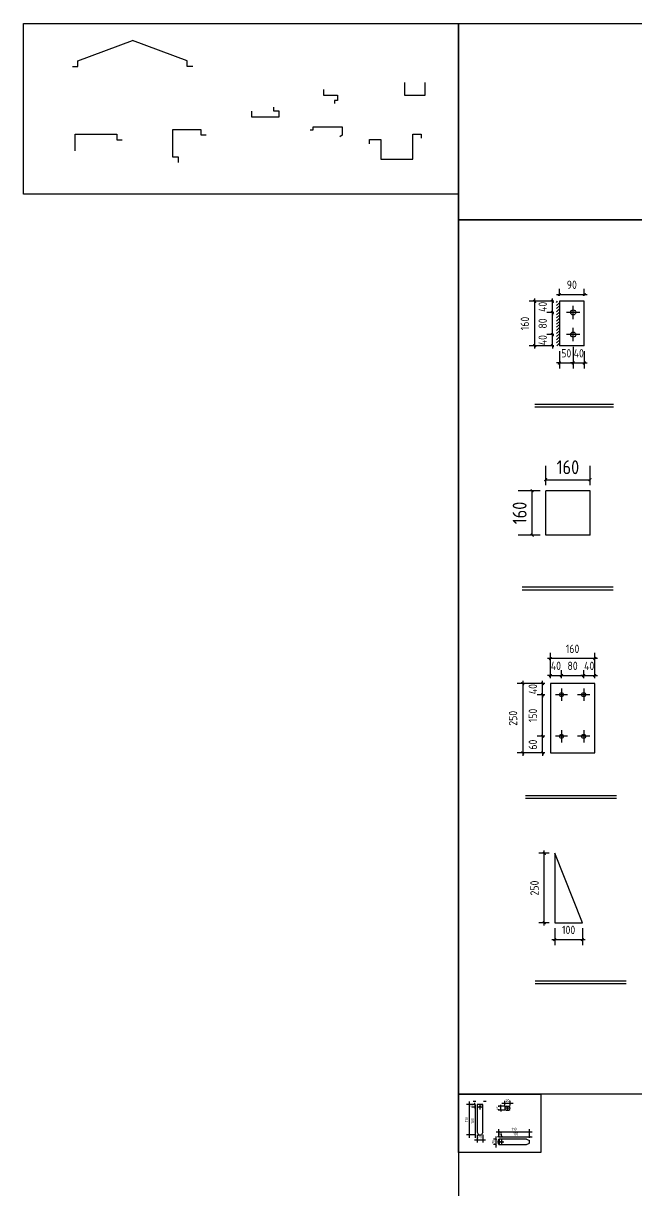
# Model space of a CAD drawing. Extents: x 564571 to 676920, y 109762 to 182243.
# Drawn here: x 564571 to 566781, y 171514 to 175721 of the extents above; entities that cross this region are included whole.
import ezdxf

# ---------------------------------------------------------------- set-up
doc = ezdxf.new("R2010")
doc.units = 0
doc.header["$LTSCALE"] = 1000
doc.header["$MEASUREMENT"] = 0
doc.styles.get("Standard").update_dxf_attribs({"font": 'gbenor.shx', "bigfont": 'gbcbig.shx'})
doc.dimstyles.get("Standard").update_dxf_attribs({"dimscale": 100, "dimtxt": 3.5, "dimasz": 1, "dimexe": 2.5, "dimexo": 3, "dimgap": 1.5, "dimtad": 1, "dimdec": 0, "dimzin": 0, "dimdsep": 46, "dimtxsty": 'Standard', "dimblk": 'ARCHTICK', "dimcen": 0.09, "dimadec": 0, "dimazin": 0, "dimtfac": 1, "dimtdec": 0, "dimtix": 1, "dimtmove": 2, "dimatfit": 3, "dimfxl": 1, "dimtolj": 1, "dimtzin": 0, "dimarcsym": 0})

# ---------------------------------------------------------------- blocks, each defined once
blk = doc.blocks.new('_ArchTick')
at = {"color": 0, "linetype": 'ByBlock', "const_width": 0.4}
blk.add_lwpolyline([(-0.5, -0.5), (0.5, 0.5)], dxfattribs=at)
blk = doc.blocks.new('*D12')
at = {"color": 3, "lineweight": -2}
for p, q in [((566477.2, 174599), (566477.2, 174609)), ((566482.2, 174599), (566457.2, 174599)), ((566482.2, 174559), (566457.2, 174559)), ((566477.2, 174559), (566477.2, 174599)), ((566477.2, 174559), (566477.2, 174549))]:
    blk.add_line(p, q, dxfattribs=at)
at = {"layer": 'Defpoints', "color": 0}
for p in [(566477.2, 174599), (566502.2, 174599), (566502.2, 174559)]:
    blk.add_point(p, dxfattribs=at)
at = {"color": 3, "lineweight": -2, "xscale": 10, "yscale": 10, "zscale": 10}
for p, rotation in [((566477.2, 174599), 270), ((566477.2, 174559), 90)]:
    blk.add_blockref('_ArchTick', p, dxfattribs=dict(at, rotation=rotation))
at = {"color": 0, "insert": (566442.2, 174579), "char_height": 30, "attachment_point": 5, "rotation": 90}
blk.add_mtext('\\A1;40', dxfattribs=at)
blk = doc.blocks.new('*D13')
at = {"color": 3, "lineweight": -2}
for p, q in [((566477.2, 174589), (566477.2, 174689)), ((566482.2, 174679), (566457.2, 174679)), ((566482.2, 174599), (566457.2, 174599))]:
    blk.add_line(p, q, dxfattribs=at)
at = {"layer": 'Defpoints', "color": 0}
for p in [(566477.2, 174679), (566502.2, 174679), (566502.2, 174599)]:
    blk.add_point(p, dxfattribs=at)
at = {"color": 3, "lineweight": -2, "xscale": 10, "yscale": 10, "zscale": 10}
for p, rotation in [((566477.2, 174679), 90), ((566477.2, 174599), 270)]:
    blk.add_blockref('_ArchTick', p, dxfattribs=dict(at, rotation=rotation))
at = {"color": 0, "insert": (566442.2, 174639), "char_height": 30, "attachment_point": 5, "rotation": 90}
blk.add_mtext('\\A1;80', dxfattribs=at)
blk = doc.blocks.new('*D14')
at = {"color": 3, "lineweight": -2}
for p, q in [((566477.2, 174719), (566477.2, 174729)), ((566482.2, 174719), (566457.2, 174719)), ((566477.2, 174679), (566477.2, 174719)), ((566482.2, 174679), (566457.2, 174679)), ((566477.2, 174679), (566477.2, 174669))]:
    blk.add_line(p, q, dxfattribs=at)
at = {"layer": 'Defpoints', "color": 0}
for p in [(566477.2, 174719), (566502.2, 174719), (566502.2, 174679)]:
    blk.add_point(p, dxfattribs=at)
at = {"color": 3, "lineweight": -2, "xscale": 10, "yscale": 10, "zscale": 10}
for p, rotation in [((566477.2, 174719), 270), ((566477.2, 174679), 90)]:
    blk.add_blockref('_ArchTick', p, dxfattribs=dict(at, rotation=rotation))
at = {"color": 0, "insert": (566442.2, 174699), "char_height": 30, "attachment_point": 5, "rotation": 90}
blk.add_mtext('\\A1;40', dxfattribs=at)
blk = doc.blocks.new('*D15')
at = {"color": 3, "lineweight": -2}
for p, q in [((566502.2, 174539), (566502.2, 174476.8)), ((566552.2, 174555), (566552.2, 174476.8)), ((566502.2, 174496.8), (566492.2, 174496.8)), ((566502.2, 174496.8), (566552.2, 174496.8)), ((566552.2, 174496.8), (566562.2, 174496.8))]:
    blk.add_line(p, q, dxfattribs=at)
at = {"layer": 'Defpoints', "color": 0}
for p in [(566502.2, 174559), (566552.2, 174575), (566552.2, 174496.8)]:
    blk.add_point(p, dxfattribs=at)
at = {"color": 3, "lineweight": -2, "xscale": 10, "yscale": 10, "zscale": 10}
blk.add_blockref('_ArchTick', (566502.2, 174496.8), dxfattribs=at)
at = {"color": 3, "lineweight": -2, "xscale": 10, "yscale": 10, "zscale": 10, "rotation": 180}
blk.add_blockref('_ArchTick', (566552.2, 174496.8), dxfattribs=at)
at = {"color": 0, "insert": (566527.2, 174531.8), "char_height": 30, "attachment_point": 5}
blk.add_mtext('\\A1;50', dxfattribs=at)
blk = doc.blocks.new('*D16')
at = {"color": 3, "lineweight": -2}
for p, q in [((566552.2, 174555), (566552.2, 174476.8)), ((566592.2, 174539), (566592.2, 174476.8)), ((566552.2, 174496.8), (566542.2, 174496.8)), ((566552.2, 174496.8), (566592.2, 174496.8)), ((566592.2, 174496.8), (566602.2, 174496.8))]:
    blk.add_line(p, q, dxfattribs=at)
at = {"layer": 'Defpoints', "color": 0}
for p in [(566552.2, 174575), (566592.2, 174559), (566592.2, 174496.8)]:
    blk.add_point(p, dxfattribs=at)
at = {"color": 3, "lineweight": -2, "xscale": 10, "yscale": 10, "zscale": 10}
blk.add_blockref('_ArchTick', (566552.2, 174496.8), dxfattribs=at)
at = {"color": 3, "lineweight": -2, "xscale": 10, "yscale": 10, "zscale": 10, "rotation": 180}
blk.add_blockref('_ArchTick', (566592.2, 174496.8), dxfattribs=at)
at = {"color": 0, "insert": (566572.2, 174531.8), "char_height": 30, "attachment_point": 5}
blk.add_mtext('\\A1;40', dxfattribs=at)
blk = doc.blocks.new('*D17')
at = {"color": 3, "lineweight": -2}
for p, q in [((566413.1, 174729), (566413.1, 174549)), ((566482.2, 174719), (566393.1, 174719)), ((566482.2, 174559), (566393.1, 174559))]:
    blk.add_line(p, q, dxfattribs=at)
at = {"layer": 'Defpoints', "color": 0}
for p in [(566502.2, 174719), (566413.1, 174559), (566502.2, 174559)]:
    blk.add_point(p, dxfattribs=at)
at = {"color": 3, "lineweight": -2, "xscale": 10, "yscale": 10, "zscale": 10}
for p, rotation in [((566413.1, 174719), 90), ((566413.1, 174559), 270)]:
    blk.add_blockref('_ArchTick', p, dxfattribs=dict(at, rotation=rotation))
at = {"color": 0, "insert": (566378.1, 174639), "char_height": 30, "attachment_point": 5, "rotation": 90}
blk.add_mtext('\\A1;160', dxfattribs=at)
blk = doc.blocks.new('*D18')
at = {"color": 3, "lineweight": -2}
for p, q in [((566492.2, 174743.5), (566602.2, 174743.5)), ((566502.2, 174739), (566502.2, 174763.5)), ((566592.2, 174739), (566592.2, 174763.5))]:
    blk.add_line(p, q, dxfattribs=at)
at = {"layer": 'Defpoints', "color": 0}
for p in [(566592.2, 174743.5), (566502.2, 174719), (566592.2, 174719)]:
    blk.add_point(p, dxfattribs=at)
at = {"color": 3, "lineweight": -2, "xscale": 10, "yscale": 10, "zscale": 10, "rotation": 180}
blk.add_blockref('_ArchTick', (566502.2, 174743.5), dxfattribs=at)
at = {"color": 3, "lineweight": -2, "xscale": 10, "yscale": 10, "zscale": 10}
blk.add_blockref('_ArchTick', (566592.2, 174743.5), dxfattribs=at)
at = {"color": 0, "insert": (566547.2, 174778.5), "char_height": 30, "attachment_point": 5}
blk.add_mtext('\\A1;90', dxfattribs=at)
blk = doc.blocks.new('*D26')
at = {"color": 3, "lineweight": -2}
for p, q in [((566433.1, 174036.4), (566354.2, 174036.4)), ((566404.2, 173876.4), (566404.2, 174036.4)), ((566433.1, 173876.4), (566354.2, 173876.4))]:
    blk.add_line(p, q, dxfattribs=at)
at = {"layer": 'Defpoints', "color": 0}
for p in [(566404.2, 174036.4), (566453.1, 174036.4), (566453.1, 173876.4)]:
    blk.add_point(p, dxfattribs=at)
at = {"color": 3, "lineweight": -2, "xscale": 10, "yscale": 10, "zscale": 10}
for p, rotation in [((566404.2, 174036.4), 90), ((566404.2, 173876.4), 270)]:
    blk.add_blockref('_ArchTick', p, dxfattribs=dict(at, rotation=rotation))
at = {"color": 0, "insert": (566359.2, 173956.4), "char_height": 50, "attachment_point": 5, "rotation": 90}
blk.add_mtext('\\A1;160', dxfattribs=at)
blk = doc.blocks.new('*D27')
at = {"color": 3, "lineweight": -2}
for p, q in [((566453.1, 174056.4), (566453.1, 174126.1)), ((566613.1, 174056.4), (566613.1, 174126.1)), ((566453.1, 174076.1), (566613.1, 174076.1))]:
    blk.add_line(p, q, dxfattribs=at)
at = {"layer": 'Defpoints', "color": 0}
for p in [(566613.1, 174076.1), (566453.1, 174036.4), (566613.1, 174036.4)]:
    blk.add_point(p, dxfattribs=at)
at = {"color": 3, "lineweight": -2, "xscale": 10, "yscale": 10, "zscale": 10, "rotation": 180}
blk.add_blockref('_ArchTick', (566453.1, 174076.1), dxfattribs=at)
at = {"color": 3, "lineweight": -2, "xscale": 10, "yscale": 10, "zscale": 10}
blk.add_blockref('_ArchTick', (566613.1, 174076.1), dxfattribs=at)
at = {"color": 0, "insert": (566533.1, 174121.1), "char_height": 50, "attachment_point": 5}
blk.add_mtext('\\A1;160', dxfattribs=at)
blk = doc.blocks.new('*D30')
at = {"color": 3, "lineweight": -2}
for p, q in [((566449.9, 173151.6), (566421.8, 173151.6)), ((566441.8, 173151.6), (566441.8, 173161.6)), ((566441.8, 173091.6), (566441.8, 173151.6)), ((566449.9, 173091.6), (566421.8, 173091.6)), ((566441.8, 173091.6), (566441.8, 173081.6))]:
    blk.add_line(p, q, dxfattribs=at)
at = {"layer": 'Defpoints', "color": 0}
for p in [(566441.8, 173151.6), (566469.9, 173151.6), (566469.9, 173091.6)]:
    blk.add_point(p, dxfattribs=at)
at = {"color": 3, "lineweight": -2, "xscale": 10, "yscale": 10, "zscale": 10}
for p, rotation in [((566441.8, 173151.6), 270), ((566441.8, 173091.6), 90)]:
    blk.add_blockref('_ArchTick', p, dxfattribs=dict(at, rotation=rotation))
at = {"color": 0, "insert": (566406.8, 173121.6), "char_height": 30, "attachment_point": 5, "rotation": 90}
blk.add_mtext('\\A1;60', dxfattribs=at)
blk = doc.blocks.new('*D31')
at = {"color": 3, "lineweight": -2}
for p, q in [((566449.9, 173301.6), (566421.8, 173301.6)), ((566441.8, 173141.6), (566441.8, 173311.6)), ((566449.9, 173151.6), (566421.8, 173151.6))]:
    blk.add_line(p, q, dxfattribs=at)
at = {"layer": 'Defpoints', "color": 0}
for p in [(566441.8, 173301.6), (566469.9, 173301.6), (566469.9, 173151.6)]:
    blk.add_point(p, dxfattribs=at)
at = {"color": 3, "lineweight": -2, "xscale": 10, "yscale": 10, "zscale": 10}
for p, rotation in [((566441.8, 173301.6), 90), ((566441.8, 173151.6), 270)]:
    blk.add_blockref('_ArchTick', p, dxfattribs=dict(at, rotation=rotation))
at = {"color": 0, "insert": (566406.8, 173226.6), "char_height": 30, "attachment_point": 5, "rotation": 90}
blk.add_mtext('\\A1;150', dxfattribs=at)
blk = doc.blocks.new('*D35')
at = {"color": 3, "lineweight": -2}
for p, q in [((566449.9, 173341.6), (566421.8, 173341.6)), ((566441.8, 173341.6), (566441.8, 173351.6)), ((566441.8, 173301.6), (566441.8, 173341.6)), ((566449.9, 173301.6), (566421.8, 173301.6)), ((566441.8, 173301.6), (566441.8, 173291.6))]:
    blk.add_line(p, q, dxfattribs=at)
at = {"layer": 'Defpoints', "color": 0}
for p in [(566441.8, 173341.6), (566469.9, 173341.6), (566469.9, 173301.6)]:
    blk.add_point(p, dxfattribs=at)
at = {"color": 3, "lineweight": -2, "xscale": 10, "yscale": 10, "zscale": 10}
for p, rotation in [((566441.8, 173341.6), 270), ((566441.8, 173301.6), 90)]:
    blk.add_blockref('_ArchTick', p, dxfattribs=dict(at, rotation=rotation))
at = {"color": 0, "insert": (566406.8, 173321.6), "char_height": 30, "attachment_point": 5, "rotation": 90}
blk.add_mtext('\\A1;40', dxfattribs=at)
blk = doc.blocks.new('*D34')
at = {"color": 3, "lineweight": -2}
for p, q in [((566449.9, 173341.6), (566350.4, 173341.6)), ((566370.4, 173351.6), (566370.4, 173081.6)), ((566449.9, 173091.6), (566350.4, 173091.6))]:
    blk.add_line(p, q, dxfattribs=at)
at = {"layer": 'Defpoints', "color": 0}
for p in [(566469.9, 173341.6), (566370.4, 173091.6), (566469.9, 173091.6)]:
    blk.add_point(p, dxfattribs=at)
at = {"color": 3, "lineweight": -2, "xscale": 10, "yscale": 10, "zscale": 10}
for p, rotation in [((566370.4, 173341.6), 90), ((566370.4, 173091.6), 270)]:
    blk.add_blockref('_ArchTick', p, dxfattribs=dict(at, rotation=rotation))
at = {"color": 0, "insert": (566335.4, 173216.6), "char_height": 30, "attachment_point": 5, "rotation": 90}
blk.add_mtext('\\A1;250', dxfattribs=at)
blk = doc.blocks.new('*D28')
at = {"color": 3, "lineweight": -2}
for p, q in [((566469.9, 173361.6), (566469.9, 173390.4)), ((566509.9, 173361.6), (566509.9, 173390.4)), ((566469.9, 173370.4), (566459.9, 173370.4)), ((566469.9, 173370.4), (566509.9, 173370.4)), ((566509.9, 173370.4), (566519.9, 173370.4))]:
    blk.add_line(p, q, dxfattribs=at)
at = {"layer": 'Defpoints', "color": 0}
for p in [(566469.9, 173341.6), (566509.9, 173370.4), (566509.9, 173341.6)]:
    blk.add_point(p, dxfattribs=at)
at = {"color": 3, "lineweight": -2, "xscale": 10, "yscale": 10, "zscale": 10}
blk.add_blockref('_ArchTick', (566469.9, 173370.4), dxfattribs=at)
at = {"color": 3, "lineweight": -2, "xscale": 10, "yscale": 10, "zscale": 10, "rotation": 180}
blk.add_blockref('_ArchTick', (566509.9, 173370.4), dxfattribs=at)
at = {"color": 0, "insert": (566489.9, 173405.4), "char_height": 30, "attachment_point": 5}
blk.add_mtext('\\A1;40', dxfattribs=at)
blk = doc.blocks.new('*D29')
at = {"color": 3, "lineweight": -2}
for p, q in [((566509.9, 173361.6), (566509.9, 173390.4)), ((566589.9, 173361.6), (566589.9, 173390.4)), ((566499.9, 173370.4), (566599.9, 173370.4))]:
    blk.add_line(p, q, dxfattribs=at)
at = {"layer": 'Defpoints', "color": 0}
for p in [(566509.9, 173341.6), (566589.9, 173370.4), (566589.9, 173341.6)]:
    blk.add_point(p, dxfattribs=at)
at = {"color": 3, "lineweight": -2, "xscale": 10, "yscale": 10, "zscale": 10, "rotation": 180}
blk.add_blockref('_ArchTick', (566509.9, 173370.4), dxfattribs=at)
at = {"color": 3, "lineweight": -2, "xscale": 10, "yscale": 10, "zscale": 10}
blk.add_blockref('_ArchTick', (566589.9, 173370.4), dxfattribs=at)
at = {"color": 0, "insert": (566549.9, 173405.4), "char_height": 30, "attachment_point": 5}
blk.add_mtext('\\A1;80', dxfattribs=at)
blk = doc.blocks.new('*D32')
at = {"color": 3, "lineweight": -2}
for p, q in [((566589.9, 173361.6), (566589.9, 173390.4)), ((566629.9, 173361.6), (566629.9, 173390.4)), ((566589.9, 173370.4), (566579.9, 173370.4)), ((566589.9, 173370.4), (566629.9, 173370.4)), ((566629.9, 173370.4), (566639.9, 173370.4))]:
    blk.add_line(p, q, dxfattribs=at)
at = {"layer": 'Defpoints', "color": 0}
for p in [(566589.9, 173341.6), (566629.9, 173370.4), (566629.9, 173341.6)]:
    blk.add_point(p, dxfattribs=at)
at = {"color": 3, "lineweight": -2, "xscale": 10, "yscale": 10, "zscale": 10}
blk.add_blockref('_ArchTick', (566589.9, 173370.4), dxfattribs=at)
at = {"color": 3, "lineweight": -2, "xscale": 10, "yscale": 10, "zscale": 10, "rotation": 180}
blk.add_blockref('_ArchTick', (566629.9, 173370.4), dxfattribs=at)
at = {"color": 0, "insert": (566609.9, 173405.4), "char_height": 30, "attachment_point": 5}
blk.add_mtext('\\A1;40', dxfattribs=at)
blk = doc.blocks.new('*D33')
at = {"color": 3, "lineweight": -2}
for p, q in [((566639.9, 173431.8), (566459.9, 173431.8)), ((566469.9, 173361.6), (566469.9, 173451.8)), ((566629.9, 173361.6), (566629.9, 173451.8))]:
    blk.add_line(p, q, dxfattribs=at)
at = {"layer": 'Defpoints', "color": 0}
for p in [(566469.9, 173431.8), (566469.9, 173341.6), (566629.9, 173341.6)]:
    blk.add_point(p, dxfattribs=at)
at = {"color": 3, "lineweight": -2, "xscale": 10, "yscale": 10, "zscale": 10, "rotation": 180}
blk.add_blockref('_ArchTick', (566469.9, 173431.8), dxfattribs=at)
at = {"color": 3, "lineweight": -2, "xscale": 10, "yscale": 10, "zscale": 10}
blk.add_blockref('_ArchTick', (566629.9, 173431.8), dxfattribs=at)
at = {"color": 0, "insert": (566549.9, 173466.8), "char_height": 30, "attachment_point": 5}
blk.add_mtext('\\A1;160', dxfattribs=at)
blk = doc.blocks.new('*D36')
at = {"color": 3, "lineweight": -2}
for p, q in [((566465.6, 172729.9), (566427.8, 172729.9)), ((566447.8, 172469.9), (566447.8, 172739.9)), ((566465.6, 172479.9), (566427.8, 172479.9))]:
    blk.add_line(p, q, dxfattribs=at)
at = {"layer": 'Defpoints', "color": 0}
for p in [(566447.8, 172729.9), (566485.6, 172729.9), (566485.6, 172479.9)]:
    blk.add_point(p, dxfattribs=at)
at = {"color": 3, "lineweight": -2, "xscale": 10, "yscale": 10, "zscale": 10}
for p, rotation in [((566447.8, 172729.9), 90), ((566447.8, 172479.9), 270)]:
    blk.add_blockref('_ArchTick', p, dxfattribs=dict(at, rotation=rotation))
at = {"color": 0, "insert": (566412.8, 172604.9), "char_height": 30, "attachment_point": 5, "rotation": 90}
blk.add_mtext('\\A1;250', dxfattribs=at)
blk = doc.blocks.new('*D37')
at = {"color": 3, "lineweight": -2}
for p, q in [((566485.6, 172459.9), (566485.6, 172399)), ((566585.6, 172459.9), (566585.6, 172399)), ((566475.6, 172419), (566595.6, 172419))]:
    blk.add_line(p, q, dxfattribs=at)
at = {"layer": 'Defpoints', "color": 0}
for p in [(566485.6, 172479.9), (566585.6, 172479.9), (566585.6, 172419)]:
    blk.add_point(p, dxfattribs=at)
at = {"color": 3, "lineweight": -2, "xscale": 10, "yscale": 10, "zscale": 10, "rotation": 180}
blk.add_blockref('_ArchTick', (566485.6, 172419), dxfattribs=at)
at = {"color": 3, "lineweight": -2, "xscale": 10, "yscale": 10, "zscale": 10}
blk.add_blockref('_ArchTick', (566585.6, 172419), dxfattribs=at)
at = {"color": 0, "insert": (566535.6, 172454), "char_height": 30, "attachment_point": 5}
blk.add_mtext('\\A1;100', dxfattribs=at)
blk = doc.blocks.new('*D277')
at = {"color": 3, "lineweight": -2}
for p, q in [((566196.3, 171825.3), (566187.5, 171825.3)), ((566197.5, 171825.3), (566197.5, 171830.3)), ((566197.5, 171825.3), (566197.5, 171815.3)), ((566198.3, 171815.3), (566187.5, 171815.3)), ((566197.5, 171815.3), (566197.5, 171810.3))]:
    blk.add_line(p, q, dxfattribs=at)
at = {"layer": 'Defpoints', "color": 0}
for p in [(566206.3, 171825.3), (566197.5, 171815.3), (566208.3, 171815.3)]:
    blk.add_point(p, dxfattribs=at)
at = {"color": 3, "lineweight": -2, "xscale": 5, "yscale": 5, "zscale": 5}
for p, rotation in [((566197.5, 171825.3), 270), ((566197.5, 171815.3), 90)]:
    blk.add_blockref('_ArchTick', p, dxfattribs=dict(at, rotation=rotation))
at = {"color": 0, "insert": (566187.5, 171820.3), "char_height": 10, "attachment_point": 5, "rotation": 90}
blk.add_mtext('\\A1;10', dxfattribs=at)
blk = doc.blocks.new('*D278')
at = {"color": 3, "lineweight": -2}
for p, q in [((566199.5, 171825.3), (566199.5, 171705.3)), ((566198.3, 171815.3), (566189.5, 171815.3)), ((566201.3, 171715.3), (566189.5, 171715.3))]:
    blk.add_line(p, q, dxfattribs=at)
at = {"layer": 'Defpoints', "color": 0}
for p in [(566208.3, 171815.3), (566199.5, 171715.3), (566211.3, 171715.3)]:
    blk.add_point(p, dxfattribs=at)
at = {"color": 3, "lineweight": -2, "xscale": 5, "yscale": 5, "zscale": 5}
for p, rotation in [((566199.5, 171815.3), 90), ((566199.5, 171715.3), 270)]:
    blk.add_blockref('_ArchTick', p, dxfattribs=dict(at, rotation=rotation))
at = {"color": 0, "insert": (566189.5, 171765.3), "char_height": 10, "attachment_point": 5, "rotation": 90}
blk.add_mtext('\\A1;100', dxfattribs=at)
blk = doc.blocks.new('*D273')
at = {"color": 3, "lineweight": -2}
for p, q in [((566196.3, 171825.3), (566167.8, 171825.3)), ((566177.8, 171835.3), (566177.8, 171705.3)), ((566201.3, 171715.3), (566167.8, 171715.3))]:
    blk.add_line(p, q, dxfattribs=at)
at = {"layer": 'Defpoints', "color": 0}
for p in [(566206.3, 171825.3), (566177.8, 171715.3), (566211.3, 171715.3)]:
    blk.add_point(p, dxfattribs=at)
at = {"color": 3, "lineweight": -2, "xscale": 5, "yscale": 5, "zscale": 5}
for p, rotation in [((566177.8, 171825.3), 90), ((566177.8, 171715.3), 270)]:
    blk.add_blockref('_ArchTick', p, dxfattribs=dict(at, rotation=rotation))
at = {"color": 0, "insert": (566167.8, 171770.3), "char_height": 10, "attachment_point": 5, "rotation": 90}
blk.add_mtext('\\A1;110', dxfattribs=at)
blk = doc.blocks.new('*D279')
at = {"color": 3, "lineweight": -2}
for p, q in [((566206.3, 171715.3), (566206.3, 171687.4)), ((566226.3, 171715.3), (566226.3, 171687.4)), ((566196.3, 171697.4), (566236.3, 171697.4))]:
    blk.add_line(p, q, dxfattribs=at)
at = {"layer": 'Defpoints', "color": 0}
for p in [(566206.3, 171725.3), (566226.3, 171725.3), (566226.3, 171697.4)]:
    blk.add_point(p, dxfattribs=at)
at = {"color": 3, "lineweight": -2, "xscale": 5, "yscale": 5, "zscale": 5, "rotation": 180}
blk.add_blockref('_ArchTick', (566206.3, 171697.4), dxfattribs=at)
at = {"color": 3, "lineweight": -2, "xscale": 5, "yscale": 5, "zscale": 5}
blk.add_blockref('_ArchTick', (566226.3, 171697.4), dxfattribs=at)
at = {"color": 0, "insert": (566216.3, 171707.4), "char_height": 10, "attachment_point": 5}
blk.add_mtext('\\A1;20', dxfattribs=at)
blk = doc.blocks.new('*D280')
at = {"color": 3, "lineweight": -2}
for p, q in [((566335.3, 171828.6), (566295.3, 171828.6)), ((566305.3, 171821.7), (566305.3, 171838.6)), ((566325.3, 171821.7), (566325.3, 171838.6))]:
    blk.add_line(p, q, dxfattribs=at)
at = {"layer": 'Defpoints', "color": 0}
for p in [(566305.3, 171828.6), (566305.3, 171811.7), (566325.3, 171811.7)]:
    blk.add_point(p, dxfattribs=at)
at = {"color": 3, "lineweight": -2, "xscale": 5, "yscale": 5, "zscale": 5, "rotation": 180}
blk.add_blockref('_ArchTick', (566305.3, 171828.6), dxfattribs=at)
at = {"color": 3, "lineweight": -2, "xscale": 5, "yscale": 5, "zscale": 5}
blk.add_blockref('_ArchTick', (566325.3, 171828.6), dxfattribs=at)
at = {"color": 0, "insert": (566315.3, 171838.6), "char_height": 10, "attachment_point": 5}
blk.add_mtext('\\A1;20', dxfattribs=at)
blk = doc.blocks.new('*D281')
at = {"color": 3, "lineweight": -2}
for p, q in [((566291.4, 171819.2), (566291.4, 171824.2)), ((566305.3, 171819.2), (566281.4, 171819.2)), ((566305.3, 171804.2), (566281.4, 171804.2)), ((566291.4, 171804.2), (566291.4, 171819.2)), ((566291.4, 171804.2), (566291.4, 171799.2))]:
    blk.add_line(p, q, dxfattribs=at)
at = {"layer": 'Defpoints', "color": 0}
for p in [(566291.4, 171819.2), (566315.3, 171819.2), (566315.3, 171804.2)]:
    blk.add_point(p, dxfattribs=at)
at = {"color": 3, "lineweight": -2, "xscale": 5, "yscale": 5, "zscale": 5}
for p, rotation in [((566291.4, 171819.2), 270), ((566291.4, 171804.2), 90)]:
    blk.add_blockref('_ArchTick', p, dxfattribs=dict(at, rotation=rotation))
at = {"color": 0, "insert": (566281.4, 171811.7), "char_height": 10, "attachment_point": 5, "rotation": 90}
blk.add_mtext('\\A1;15', dxfattribs=at)
blk = doc.blocks.new('*D274')
at = {"color": 3, "lineweight": -2}
for p, q in [((566274.4, 171700.1), (566264.8, 171700.1)), ((566274.8, 171670.1), (566274.8, 171710.1)), ((566274.4, 171680.1), (566264.8, 171680.1))]:
    blk.add_line(p, q, dxfattribs=at)
at = {"layer": 'Defpoints', "color": 0}
for p in [(566274.8, 171700.1), (566284.4, 171700.1), (566284.4, 171680.1)]:
    blk.add_point(p, dxfattribs=at)
at = {"color": 3, "lineweight": -2, "xscale": 5, "yscale": 5, "zscale": 5}
for p, rotation in [((566274.8, 171700.1), 90), ((566274.8, 171680.1), 270)]:
    blk.add_blockref('_ArchTick', p, dxfattribs=dict(at, rotation=rotation))
at = {"color": 0, "insert": (566264.8, 171690.1), "char_height": 10, "attachment_point": 5, "rotation": 90}
blk.add_mtext('\\A1;20', dxfattribs=at)
blk = doc.blocks.new('*D275')
at = {"color": 3, "lineweight": -2}
for p, q in [((566284.3, 171708.8), (566279.3, 171708.8)), ((566284.3, 171710.1), (566284.3, 171718.8)), ((566284.3, 171708.8), (566294.4, 171708.8)), ((566294.4, 171708.1), (566294.4, 171718.8)), ((566294.4, 171708.8), (566299.4, 171708.8))]:
    blk.add_line(p, q, dxfattribs=at)
at = {"layer": 'Defpoints', "color": 0}
for p in [(566284.3, 171700.1), (566294.4, 171708.8), (566294.4, 171698.1)]:
    blk.add_point(p, dxfattribs=at)
at = {"color": 3, "lineweight": -2, "xscale": 5, "yscale": 5, "zscale": 5}
blk.add_blockref('_ArchTick', (566284.3, 171708.8), dxfattribs=at)
at = {"color": 3, "lineweight": -2, "xscale": 5, "yscale": 5, "zscale": 5, "rotation": 180}
blk.add_blockref('_ArchTick', (566294.4, 171708.8), dxfattribs=at)
at = {"color": 0, "insert": (566289.4, 171718.8), "char_height": 10, "attachment_point": 5}
blk.add_mtext('\\A1;10', dxfattribs=at)
blk = doc.blocks.new('*D276')
at = {"color": 3, "lineweight": -2}
for p, q in [((566284.4, 171708.6), (566404.4, 171708.6)), ((566294.4, 171708.1), (566294.4, 171718.6)), ((566394.4, 171705.1), (566394.4, 171718.6))]:
    blk.add_line(p, q, dxfattribs=at)
at = {"layer": 'Defpoints', "color": 0}
for p in [(566294.4, 171698.1), (566394.4, 171708.6), (566394.4, 171695.1)]:
    blk.add_point(p, dxfattribs=at)
at = {"color": 3, "lineweight": -2, "xscale": 5, "yscale": 5, "zscale": 5, "rotation": 180}
blk.add_blockref('_ArchTick', (566294.4, 171708.6), dxfattribs=at)
at = {"color": 3, "lineweight": -2, "xscale": 5, "yscale": 5, "zscale": 5}
blk.add_blockref('_ArchTick', (566394.4, 171708.6), dxfattribs=at)
at = {"color": 0, "insert": (566344.4, 171718.6), "char_height": 10, "attachment_point": 5}
blk.add_mtext('\\A1;100', dxfattribs=at)
blk = doc.blocks.new('*D272')
at = {"color": 3, "lineweight": -2}
for p, q in [((566274.4, 171726), (566404.4, 171726)), ((566284.4, 171710.1), (566284.4, 171736)), ((566394.4, 171705.1), (566394.4, 171736))]:
    blk.add_line(p, q, dxfattribs=at)
at = {"layer": 'Defpoints', "color": 0}
for p in [(566284.4, 171700.1), (566394.4, 171726), (566394.4, 171695.1)]:
    blk.add_point(p, dxfattribs=at)
at = {"color": 3, "lineweight": -2, "xscale": 5, "yscale": 5, "zscale": 5, "rotation": 180}
blk.add_blockref('_ArchTick', (566284.4, 171726), dxfattribs=at)
at = {"color": 3, "lineweight": -2, "xscale": 5, "yscale": 5, "zscale": 5}
blk.add_blockref('_ArchTick', (566394.4, 171726), dxfattribs=at)
at = {"color": 0, "insert": (566339.4, 171736), "char_height": 10, "attachment_point": 5}
blk.add_mtext('\\A1;110', dxfattribs=at)

msp = doc.modelspace()

# ---------------------------------------------------------------- hatches: boundary and pattern name
h = msp.add_hatch()
h.set_pattern_fill('ANSI31', color=256, scale=5, style=0)
h.set_pattern_definition([(45, (-948.852, 1821.7036), (-5.61266008, 5.61266008), [])])
h.paths.add_polyline_path([(566502.2, 174719), (566492.2, 174719), (566492.2, 174559), (566502.2, 174559)])

# ---------------------------------------------------------------- linework, layer by layer
for p, q in [((566139.1, 175720.6), (566139.1, 160162.3)), ((564768.1, 175585.7), (564964.9, 175659.2)), ((565161.6, 175585.7), (564964.9, 175659.2)), ((564768.1, 175565.7), (564768.1, 175585.7)), ((565161.6, 175565.7), (565161.6, 175585.7)), ((564748.1, 175565.7), (564768.1, 175565.7)), ((565181.6, 175565.7), (565161.6, 175565.7)), ((565944.2, 175507.2), (565944.2, 175462.2)), ((566019.2, 175462.2), (566019.2, 175507.2)), ((565652.8, 175482), (565652.8, 175462)), ((565652.8, 175462), (565702.8, 175462)), ((565702.8, 175442), (565692.8, 175442)), ((565692.8, 175442), (565692.8, 175432)), ((565702.8, 175462), (565702.8, 175442)), ((565944.2, 175462.2), (566019.2, 175462.2)), ((565393.4, 175403.6), (565393.4, 175383.6)), ((565473.4, 175403.6), (565473.4, 175418.6)), ((565493.4, 175403.6), (565473.4, 175403.6)), ((565493.4, 175383.6), (565493.4, 175403.6)), ((565393.4, 175383.6), (565493.4, 175383.6)), ((564757.9, 175261.2), (564757.9, 175321.2)), ((564757.9, 175321.2), (564907.9, 175321.2)), ((564907.9, 175321.2), (564907.9, 175301.2)), ((565110.4, 175238.6), (565110.4, 175338.6)), ((565110.4, 175338.6), (565210.4, 175338.6)), ((565210.4, 175338.6), (565210.4, 175318.6)), ((565210.4, 175318.6), (565230.4, 175318.6)), ((565605, 175337.4), (565615, 175337.4)), ((565615, 175337.4), (565615, 175347.4)), ((565615, 175347.4), (565720, 175347.4)), ((565720, 175317.4), (565711.9, 175311.5)), ((565720, 175347.4), (565720, 175317.4)), ((565973.9, 175231.7), (565973.9, 175321.7)), ((565973.9, 175321.7), (566003.9, 175321.7)), ((566003.9, 175321.7), (566003.9, 175306.7)), ((564907.9, 175301.2), (564927.9, 175301.2)), ((565818.9, 175286.7), (565818.9, 175301.7)), ((565818.9, 175301.7), (565858.9, 175301.7)), ((565858.9, 175301.7), (565858.9, 175231.7)), ((565130.4, 175238.6), (565110.4, 175238.6)), ((565130.4, 175218.6), (565130.4, 175238.6)), ((565858.9, 175231.7), (565973.9, 175231.7)), ((566502.2, 174719), (566502.2, 174559)), ((566592.2, 174719), (566502.2, 174719)), ((566552.2, 174655), (566552.2, 174703)), ((566592.2, 174559), (566592.2, 174719)), ((566576.2, 174679), (566528.2, 174679)), ((566552.2, 174575), (566552.2, 174623)), ((566592.2, 174559), (566502.2, 174559)), ((566576.2, 174599), (566528.2, 174599)), ((566414.5, 174348.9), (566696.8, 174348.9)), ((566414.5, 174338.9), (566696.8, 174338.9)), ((566453.1, 173876.4), (566453.1, 174036.4)), ((566613.1, 174036.4), (566453.1, 174036.4)), ((566613.1, 173876.4), (566613.1, 174036.4)), ((566613.1, 173876.4), (566453.1, 173876.4)), ((566367.8, 173689.7), (566695.6, 173689.7)), ((566367.8, 173679.7), (566695.6, 173679.7)), ((566469.9, 173341.6), (566469.9, 173091.6)), ((566629.9, 173341.6), (566469.9, 173341.6)), ((566629.9, 173091.6), (566629.9, 173341.6)), ((566531.9, 173301.6), (566487.9, 173301.6)), ((566509.9, 173323.6), (566509.9, 173279.6)), ((566611.9, 173301.6), (566567.9, 173301.6)), ((566589.9, 173323.6), (566589.9, 173279.6)), ((566509.9, 173173.6), (566509.9, 173129.6)), ((566589.9, 173173.6), (566589.9, 173129.6)), ((566531.9, 173151.6), (566487.9, 173151.6)), ((566611.9, 173151.6), (566567.9, 173151.6)), ((566469.9, 173091.6), (566629.9, 173091.6)), ((566380, 172938.8), (566707.7, 172938.8)), ((566380, 172928.8), (566707.7, 172928.8)), ((566485.6, 172729.9), (566485.6, 172479.9)), ((566585.6, 172479.9), (566485.6, 172729.9)), ((566485.6, 172479.9), (566585.6, 172479.9)), ((566415.1, 172270.6), (566742.8, 172270.6)), ((566415.1, 172260.6), (566742.8, 172260.6)), ((566192.2, 171836.5), (566201.4, 171836.5)), ((566226.3, 171825.3), (566206.3, 171825.3)), ((566206.3, 171825.3), (566206.3, 171725.3)), ((566216.3, 171825.3), (566226.3, 171825.3)), ((566226.3, 171725.3), (566226.3, 171825.3)), ((566229.5, 171836.5), (566238.8, 171836.5)), ((566224.3, 171815.3), (566208.3, 171815.3)), ((566216.3, 171823.3), (566216.3, 171807.3)), ((566325.3, 171811.7), (566305.3, 171811.7)), ((566310.3, 171819.2), (566320.3, 171819.2)), ((566310.3, 171804.2), (566320.3, 171804.2)), ((566315.3, 171804.2), (566315.3, 171819.2)), ((566315.3, 171811.7), (566315.3, 171804.2)), ((566206.3, 171725.3), (566211.3, 171715.3)), ((566211.3, 171715.3), (566221.3, 171715.3)), ((566226.3, 171725.3), (566221.3, 171715.3)), ((566284.4, 171690.1), (566284.4, 171700.1)), ((566284.4, 171700.1), (566284.4, 171680.1)), ((566384.4, 171700.1), (566284.4, 171700.1)), ((566294.4, 171698.1), (566294.4, 171682.1)), ((566384.4, 171700.1), (566394.4, 171695.1)), ((566284.4, 171680.1), (566384.4, 171680.1)), ((566286.4, 171690.1), (566302.4, 171690.1)), ((566384.4, 171680.1), (566394.4, 171685.1)), ((566394.4, 171685.1), (566394.4, 171695.1))]:
    msp.add_line(p, q)
for points in [[(564571.4, 175720.6), (566139.1, 175720.6), (566139.1, 175104.7), (564571.4, 175104.7)], [(570594.1, 175012.3), (566139.1, 175012.3), (566139.1, 175720.6), (570594.1, 175720.6)], [(566139.1, 175012.3), (570594.1, 175012.3), (570594.1, 171862.3), (566139.1, 171862.3)], [(566139.1, 171862.3), (566436.1, 171862.3), (566436.1, 171652.3), (566139.1, 171652.3)]]:
    msp.add_lwpolyline(points, close=True)
for centre, radius in [((566552.2, 174679), 9), ((566552.2, 174599), 9), ((566509.9, 173301.6), 7), ((566589.9, 173301.6), 7), ((566509.9, 173151.6), 7), ((566589.9, 173151.6), 7), ((566216.3, 171815.3), 3), ((566294.4, 171690.1), 3)]:
    msp.add_circle(centre, radius)
for centre, start_param, end_param in [((566310.3, 171811.7), 6.283185, 9.424778), ((566320.3, 171811.7), 3.141593, 6.283185)]:
    msp.add_ellipse(centre, major_axis=(0, 7.5), ratio=0.666667, start_param=start_param, end_param=end_param)
msp.add_ellipse((566284.4, 171690.1), major_axis=(0, 10), ratio=0.2)

# ---------------------------------------------------------------- dimensions: what is measured, and where the dimension line sits
for p1, p2, distance, override, picture, middle in [((566502.2, 174719), (566592.2, 174719), 24.4, {"dimtxt": 0.3, "dimasz": 0.1, "dimexe": 0.2, "dimexo": 0.2, "dimgap": 0.2, "dimdle": 0.1, "dimclrd": 3, "dimclre": 3}, '*D18', (566547.2, 174778.5)), ((566502.2, 174719), (566502.2, 174559), -89.1, {"dimtxt": 0.3, "dimasz": 0.1, "dimexe": 0.2, "dimexo": 0.2, "dimgap": 0.2, "dimdle": 0.1, "dimclrd": 3, "dimclre": 3}, '*D17', (566378.1, 174639)), ((566453.1, 174036.4), (566613.1, 174036.4), 39.6, {"dimtxt": 0.5, "dimasz": 0.1, "dimexe": 0.5, "dimexo": 0.2, "dimgap": 0.2, "dimclrd": 3, "dimclre": 3}, '*D27', (566533.1, 174121.1)), ((566453.1, 173876.4), (566453.1, 174036.4), 48.9, {"dimtxt": 0.5, "dimasz": 0.1, "dimexe": 0.5, "dimexo": 0.2, "dimgap": 0.2, "dimclrd": 3, "dimclre": 3}, '*D26', (566359.2, 173956.4)), ((566629.9, 173341.6), (566469.9, 173341.6), -90.2, {"dimtxt": 0.3, "dimasz": 0.1, "dimexe": 0.2, "dimexo": 0.2, "dimgap": 0.2, "dimdle": 0.1, "dimclrd": 3, "dimclre": 3}, '*D33', (566549.9, 173466.8)), ((566469.9, 173341.6), (566469.9, 173091.6), -99.5, {"dimtxt": 0.3, "dimasz": 0.1, "dimexe": 0.2, "dimexo": 0.2, "dimgap": 0.2, "dimdle": 0.1, "dimclrd": 3, "dimclre": 3}, '*D34', (566335.4, 173216.6)), ((566485.6, 172479.9), (566485.6, 172729.9), 37.8, {"dimtxt": 0.3, "dimasz": 0.1, "dimexe": 0.2, "dimexo": 0.2, "dimgap": 0.2, "dimdle": 0.1, "dimclrd": 3, "dimclre": 3}, '*D36', (566412.8, 172604.9)), ((566485.6, 172479.9), (566585.6, 172479.9), -60.9, {"dimtxt": 0.3, "dimasz": 0.1, "dimexe": 0.2, "dimexo": 0.2, "dimgap": 0.2, "dimdle": 0.1, "dimclrd": 3, "dimclre": 3}, '*D37', (566535.6, 172454)), ((566315.3, 171804.2), (566315.3, 171819.2), 23.9, {"dimtxt": 0.1, "dimasz": 0.05, "dimexe": 0.1, "dimexo": 0.1, "dimgap": 0.05, "dimdle": 0.1, "dimclrd": 3, "dimclre": 3}, '*D281', (566281.4, 171811.7)), ((566325.3, 171811.7), (566305.3, 171811.7), -16.9, {"dimtxt": 0.1, "dimasz": 0.05, "dimexe": 0.1, "dimexo": 0.1, "dimgap": 0.05, "dimdle": 0.1, "dimclrd": 3, "dimclre": 3}, '*D280', (566315.3, 171838.6)), ((566284.4, 171680.1), (566284.4, 171700.1), 9.7, {"dimtxt": 0.1, "dimasz": 0.05, "dimexe": 0.1, "dimexo": 0.1, "dimgap": 0.05, "dimdle": 0.1, "dimclrd": 3, "dimclre": 3}, '*D274', (566264.8, 171690.1))]:
    dim = msp.add_aligned_dim(p1=p1, p2=p2, distance=distance, dimstyle='Standard', override=override)
    dim.commit()
    dim.dimension.update_dxf_attribs({"geometry": picture, "text_midpoint": middle})
for base, p1, p2, override, picture, middle in [((566477.2, 174719), (566502.2, 174679), (566502.2, 174719), {"dimtxt": 0.3, "dimasz": 0.1, "dimexe": 0.2, "dimexo": 0.2, "dimgap": 0.2, "dimdle": 0.1, "dimclrd": 3, "dimclre": 3}, '*D14', (566442.2, 174699)), ((566477.2, 174679), (566502.2, 174599), (566502.2, 174679), {"dimtxt": 0.3, "dimasz": 0.1, "dimexe": 0.2, "dimexo": 0.2, "dimgap": 0.2, "dimdle": 0.1, "dimclrd": 3, "dimclre": 3}, '*D13', (566442.2, 174639)), ((566477.2, 174599), (566502.2, 174559), (566502.2, 174599), {"dimtxt": 0.3, "dimasz": 0.1, "dimexe": 0.2, "dimexo": 0.2, "dimgap": 0.2, "dimdle": 0.1, "dimclrd": 3, "dimclre": 3}, '*D12', (566442.2, 174579)), ((566441.8, 173341.6), (566469.9, 173301.6), (566469.9, 173341.6), {"dimtxt": 0.3, "dimasz": 0.1, "dimexe": 0.2, "dimexo": 0.2, "dimgap": 0.2, "dimdle": 0.1, "dimclrd": 3, "dimclre": 3}, '*D35', (566406.8, 173321.6)), ((566441.8, 173301.6), (566469.9, 173151.6), (566469.9, 173301.6), {"dimtxt": 0.3, "dimasz": 0.1, "dimexe": 0.2, "dimexo": 0.2, "dimgap": 0.2, "dimdle": 0.1, "dimclrd": 3, "dimclre": 3}, '*D31', (566406.8, 173226.6)), ((566441.8, 173151.6), (566469.9, 173091.6), (566469.9, 173151.6), {"dimtxt": 0.3, "dimasz": 0.1, "dimexe": 0.2, "dimexo": 0.2, "dimgap": 0.2, "dimdle": 0.1, "dimclrd": 3, "dimclre": 3}, '*D30', (566406.8, 173121.6)), ((566177.8, 171715.3), (566206.3, 171825.3), (566211.3, 171715.3), {"dimtxt": 0.1, "dimasz": 0.05, "dimexe": 0.1, "dimexo": 0.1, "dimgap": 0.05, "dimdle": 0.1, "dimclrd": 3, "dimclre": 3}, '*D273', (566167.8, 171770.3)), ((566197.5, 171815.3), (566206.3, 171825.3), (566208.3, 171815.3), {"dimtxt": 0.1, "dimasz": 0.05, "dimexe": 0.1, "dimexo": 0.1, "dimgap": 0.05, "dimdle": 0.1, "dimclrd": 3, "dimclre": 3}, '*D277', (566187.5, 171820.3)), ((566199.5, 171715.3), (566208.3, 171815.3), (566211.3, 171715.3), {"dimtxt": 0.1, "dimasz": 0.05, "dimexe": 0.1, "dimexo": 0.1, "dimgap": 0.05, "dimdle": 0.1, "dimclrd": 3, "dimclre": 3}, '*D278', (566189.5, 171765.3))]:
    dim = msp.add_linear_dim(base=base, p1=p1, p2=p2, angle=90, dimstyle='Standard', override=override)
    dim.commit()
    dim.dimension.update_dxf_attribs({"geometry": picture, "text_midpoint": middle})
for base, p1, p2, override, picture, middle in [((566552.2, 174496.8), (566502.2, 174559), (566552.2, 174575), {"dimtxt": 0.3, "dimasz": 0.1, "dimexe": 0.2, "dimexo": 0.2, "dimgap": 0.2, "dimdle": 0.1, "dimclrd": 3, "dimclre": 3}, '*D15', (566527.2, 174531.8)), ((566592.2, 174496.8), (566552.2, 174575), (566592.2, 174559), {"dimtxt": 0.3, "dimasz": 0.1, "dimexe": 0.2, "dimexo": 0.2, "dimgap": 0.2, "dimdle": 0.1, "dimclrd": 3, "dimclre": 3}, '*D16', (566572.2, 174531.8)), ((566509.9, 173370.4), (566469.9, 173341.6), (566509.9, 173341.6), {"dimtxt": 0.3, "dimasz": 0.1, "dimexe": 0.2, "dimexo": 0.2, "dimgap": 0.2, "dimdle": 0.1, "dimclrd": 3, "dimclre": 3}, '*D28', (566489.9, 173405.4)), ((566589.9, 173370.4), (566509.9, 173341.6), (566589.9, 173341.6), {"dimtxt": 0.3, "dimasz": 0.1, "dimexe": 0.2, "dimexo": 0.2, "dimgap": 0.2, "dimdle": 0.1, "dimclrd": 3, "dimclre": 3}, '*D29', (566549.9, 173405.4)), ((566629.9, 173370.4), (566589.9, 173341.6), (566629.9, 173341.6), {"dimtxt": 0.3, "dimasz": 0.1, "dimexe": 0.2, "dimexo": 0.2, "dimgap": 0.2, "dimdle": 0.1, "dimclrd": 3, "dimclre": 3}, '*D32', (566609.9, 173405.4)), ((566394.4, 171726), (566284.4, 171700.1), (566394.4, 171695.1), {"dimtxt": 0.1, "dimasz": 0.05, "dimexe": 0.1, "dimexo": 0.1, "dimgap": 0.05, "dimdle": 0.1, "dimclrd": 3, "dimclre": 3}, '*D272', (566339.4, 171736)), ((566226.3, 171697.4), (566206.3, 171725.3), (566226.3, 171725.3), {"dimtxt": 0.1, "dimasz": 0.05, "dimexe": 0.1, "dimexo": 0.1, "dimgap": 0.05, "dimdle": 0.1, "dimclrd": 3, "dimclre": 3}, '*D279', (566216.3, 171707.4)), ((566294.4, 171708.8), (566284.3, 171700.1), (566294.4, 171698.1), {"dimtxt": 0.1, "dimasz": 0.05, "dimexe": 0.1, "dimexo": 0.1, "dimgap": 0.05, "dimdle": 0.1, "dimclrd": 3, "dimclre": 3}, '*D275', (566289.4, 171718.8)), ((566394.4, 171708.6), (566294.4, 171698.1), (566394.4, 171695.1), {"dimtxt": 0.1, "dimasz": 0.05, "dimexe": 0.1, "dimexo": 0.1, "dimgap": 0.05, "dimdle": 0.1, "dimclrd": 3, "dimclre": 3}, '*D276', (566344.4, 171718.6))]:
    dim = msp.add_linear_dim(base=base, p1=p1, p2=p2, dimstyle='Standard', override=override)
    dim.commit()
    dim.dimension.update_dxf_attribs({"geometry": picture, "text_midpoint": middle})

doc.saveas('drawing.dxf')
